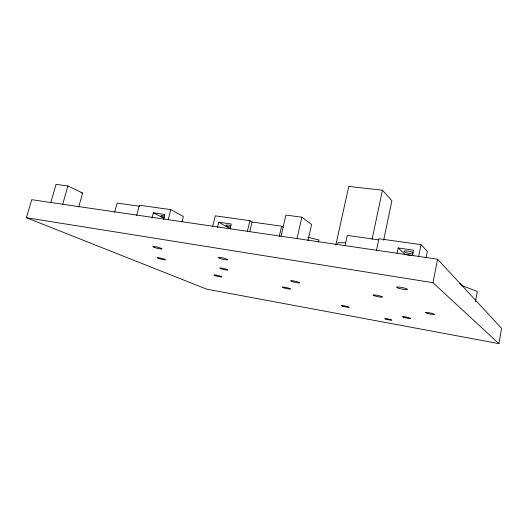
<?xml version="1.0" encoding="UTF-8"?>
<svg xmlns="http://www.w3.org/2000/svg" width="528" height="528" viewBox="0 0 528 528"><rect width="100%" height="100%" fill="white"/><g stroke="black" fill="none" stroke-linecap="round" stroke-linejoin="round"><path stroke-width="0.79" d="M498.907 343.629L501.6 328.383L437.56 259.189L31.713 199.696L26.4 217.721L206.725 289.153L498.907 343.629L432.986 282.704L26.4 217.721M475.457 301.587L477.325 291.449L461.426 285.443M432.986 282.704L437.56 259.189M426.07 257.763L427.337 251.354L421.014 244.629L378.906 238.742L376.372 250.833M418.631 256.575L421.014 244.629M412.408 255.611L413.497 250.16L398.204 247.969L397.102 253.367M383.671 240.167L391.882 200.779L382.457 190.212L348.731 186.424L335.848 245.124M372.075 239.362L382.457 190.212M345.061 245.632L347.279 235.422L378.781 239.844M337.544 244.358L337.894 242.755L345.847 242.695M318.47 242.378L318.998 240.002L307.798 237.237M307.989 240.405L311.599 224.446L301.897 217.213L285.925 215.074L280.995 236.24M297.007 238.583L301.897 217.213M279.239 236.392L281.622 226.189L252.054 222.037L249.929 220.691L215.305 215.846L212.546 226.888M249.737 231.66L252.054 222.037M247.309 231.528L249.929 220.691M230.069 228.584L231.198 223.991L218.823 222.215L217.503 227.528M181.962 221.879L183.361 216.44L170.821 209.623L139.418 205.234L136.686 215.391M163.409 219.582L164.749 214.454L153.364 212.817L152.018 217.906M168.221 219.575L170.821 209.623M114.609 212.243L117.124 203.075L139.597 206.23M78.672 207.009L82.619 193.063L67.947 185.962L56.06 184.371L50.8 202.495M62.7 204.237L67.947 185.962M81.061 192.852L82.619 193.063M413.021 255.664L405.2 254.516L398.204 247.969M459.591 283.615L461.848 284.473M153.364 212.817L164.129 218.374M218.823 222.215L230.366 228.881M281.622 226.189L283.483 227.449M230.551 227.278A4.917 0.832 13.8 0 1 225.997 225.304A4.917 0.832 13.8 0 1 231 225.674M164.512 217.516A4.772 0.759 14.5 0 1 160.908 215.873A4.772 0.759 14.5 0 1 164.155 215.919M412.995 253.849A5.498 1.016 11.3 0 1 405.372 252.338A5.498 1.016 11.3 0 1 405.544 250.906A5.498 1.016 11.3 0 1 413.167 252.41M158.466 258.397A4.31 0.462 13.9 0 0 165.389 259.849A4.31 0.462 13.9 0 0 160.076 257.987A4.31 0.462 13.9 0 0 158.466 258.397M215.728 275.801A4.066 0.422 13.4 0 0 221.773 276.877A4.066 0.422 13.4 0 0 215.972 275.101A4.066 0.422 13.4 0 0 215.728 275.801M398.132 288.044A5.544 0.772 11.7 0 0 407.253 289.568A5.544 0.772 11.7 0 0 400.706 287.258A5.544 0.772 11.7 0 0 398.132 288.044M342.725 306.194A3.993 0.409 12.4 0 0 349.14 307.362A3.993 0.409 12.4 0 0 344.084 305.778A3.993 0.409 12.4 0 0 342.725 306.194M220.301 258.542A4.957 0.627 13.5 0 0 227.7 259.776A4.957 0.627 13.5 0 0 220.658 257.506A4.957 0.627 13.5 0 0 220.301 258.542M154.321 247.427A4.805 0.574 14.1 0 0 162.03 249.025A4.805 0.574 14.1 0 0 156.077 246.86A4.805 0.574 14.1 0 0 154.321 247.427M374.477 295.792A4.877 0.601 12.1 0 0 382.424 297.172A4.877 0.601 12.1 0 0 376.484 295.178A4.877 0.601 12.1 0 0 374.477 295.792M427.489 313.421A4.66 0.535 11.7 0 0 434.524 314.417A4.66 0.535 11.7 0 0 427.885 312.556A4.66 0.535 11.7 0 0 427.489 313.421M292.4 281.635A4.62 0.554 12.8 0 0 299.627 282.889A4.62 0.554 12.8 0 0 293.469 280.903A4.62 0.554 12.8 0 0 292.4 281.635M284.031 287.899A4.217 0.462 12.9 0 0 290.605 289.06A4.217 0.462 12.9 0 0 284.929 287.285A4.217 0.462 12.9 0 0 284.031 287.899M403.603 317.255A4.178 0.436 11.9 0 0 410.474 318.509A4.178 0.436 11.9 0 0 405.57 316.925A4.178 0.436 11.9 0 0 403.603 317.255M221.582 268.904A4.191 0.482 13.5 0 0 227.852 269.993A4.191 0.482 13.5 0 0 221.885 268.125A4.191 0.482 13.5 0 0 221.582 268.904M385.796 319.117A3.637 0.356 12.1 0 0 391.736 320.212A3.637 0.356 12.1 0 0 387.361 318.839A3.637 0.356 12.1 0 0 385.796 319.117"/></g></svg>
